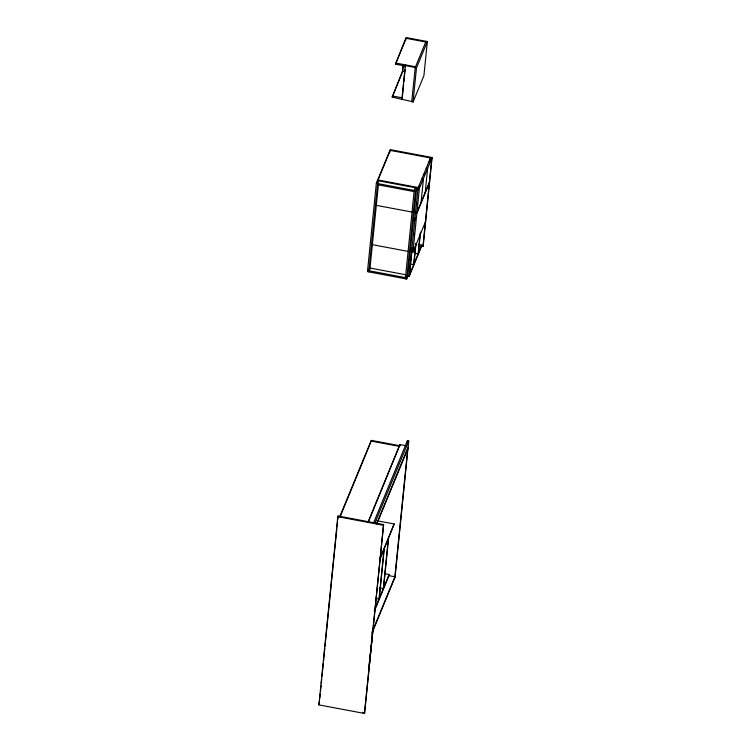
<?xml version="1.0" encoding="UTF-8"?>
<svg xmlns="http://www.w3.org/2000/svg" width="751" height="751" viewBox="0 0 751 751"><rect width="100%" height="100%" fill="white"/><g stroke="black" fill="none" stroke-linecap="round" stroke-linejoin="round"><path stroke-width="1.13" d="M318.912 704.879L337.819 516.697L338.1 516.003L383.583 524.564L364.686 712.755L364.395 713.45L318.912 704.879L319.55 700.702M319.785 698.411L320.255 693.727M320.48 691.483L321.071 685.597M321.287 683.401L321.766 678.632M321.982 676.473L323.287 663.527M323.493 661.453L324.798 648.423M325.005 646.414L336.824 528.779M337.002 526.93L337.518 521.804M337.753 519.485L338.1 516.003M420.663 246.093L422.926 246.516L423.217 245.821L432.088 157.513L390.22 149.627L376.335 183.319L367.464 271.627L406.676 279.015L407.793 276.302L416.664 187.994L415.547 190.707L406.676 279.015M377.218 182.934L377.453 180.606L417.988 188.238L430.473 157.954L430.361 159.099M368.788 271.881L377.659 183.563L378.776 180.86M405.465 277.617L368.901 270.735L370.018 268.023L378.429 184.342M411.811 101.554L392.191 97.104L402.527 71.176L404.733 71.589M405.456 66.05L395.495 64.173L406.122 37.55L427.347 41.549L423.921 75.626L413.05 101.995L411.726 101.742L415.228 67.477L405.277 65.6L401.86 99.676M389.694 152.65L389.929 150.322L431.797 158.208L422.926 246.516M403.09 65.506L402.405 72.321L403.381 64.811M405.606 40.516L405.831 38.245L425.733 42M402.376 96.71L403.625 84.215M403.85 81.943L405.108 69.449M405.333 67.177L405.568 64.905L405.277 65.6M370.844 442.189L370.956 441.044L399.748 446.469M413.05 101.995L416.476 67.919L427.347 41.549M405.352 278.762L414.223 190.454L415.341 187.741M369.098 664.832L369.605 660.204M369.83 657.895L370.299 653.276M370.6 649.887L371.107 645.193M371.341 642.884L371.801 638.266M372.102 634.952L372.618 630.173M414.486 211.791L414.608 210.646M364.395 713.45L383.583 524.564M369.079 667.592L372.787 630.633M406.864 276.133L409.117 276.556L418.044 188.21L419.368 188.463L432.088 157.513M409.408 275.852L411.867 251.332L411.576 252.054L372.167 244.629M411.98 250.205L412.215 247.886M413.491 235.166L413.726 232.857M415.003 220.137L415.237 217.828M416.523 205.042L416.758 202.714M418.044 189.881L418.279 187.543L377.734 179.911L377.622 181.047L389.816 151.467M411.642 251.904L412.975 252.148L416.908 212.965L429.29 182.915M415.603 212.458L416.936 212.711L419.368 188.463M383.968 549.591L379.011 598.988L375.566 598.34M379.293 598.294L384.259 548.897M415.791 243.521L413.67 264.643L410.29 264.005M413.961 263.948L415.97 243.934M421.02 202.798L423.489 178.475L422.128 178.297M388.276 539.134L383.32 588.531L379.884 587.883M383.611 587.836L388.567 538.439M420.119 233.861L418.11 253.876L414.73 253.237M418.401 253.181L420.522 232.059M425.197 192.65L427.638 168.402L426.305 168.158M405.897 445.709L399.954 444.592L368.722 521.203M418.335 244.488L421.715 245.126L421.602 246.272L409.117 276.556M384.512 573.651L389.093 574.515L388.98 575.66L374.261 611.37M376.974 520.734L394.172 523.973L379.79 559.748M407.192 442.846L407.408 440.753L408.732 440.997L395.054 577.219L372.036 633.046M394.763 577.913L407.812 447.99M395.495 64.173L405.718 39.39M392.191 97.104L401.963 73.401M426.024 41.296L415.153 67.674L416.476 67.919M369.163 270.97L369.905 269.168M418.166 188.689L419.471 185.516M423.827 174.955L424.69 172.843M429.046 162.272L429.919 160.16M415.528 212.74L415.819 212.045M416.936 212.711L429.347 182.577M429.337 182.709L429.628 182.014M412.975 252.148L425.676 221.301M409.52 274.716L421.715 245.126M339.762 516.716L371.247 440.349L400.039 445.775M340.1 516.782L370.393 443.268M367.952 522.217L399.954 444.592M373.632 522.696L407.408 440.753M374.956 522.94L408.732 440.997M376.551 523.841L408.103 447.286M376.955 523.729L407.699 449.126M379.452 559.683L394.172 523.973M374.383 610.225L389.093 574.515M372.158 631.901L394.876 576.768L389.121 575.679M395.617 63.028L415.519 66.783M392.304 95.959L402.254 97.837M430.454 158.085L431.787 158.339M376.335 183.319L415.547 190.707M377.546 184.708L414.101 191.599M376.11 205.314L416.908 212.965M370.018 268.023L405.437 274.697M337.819 516.697L383.292 525.268M362.404 712.323L364.686 712.755"/></g></svg>
